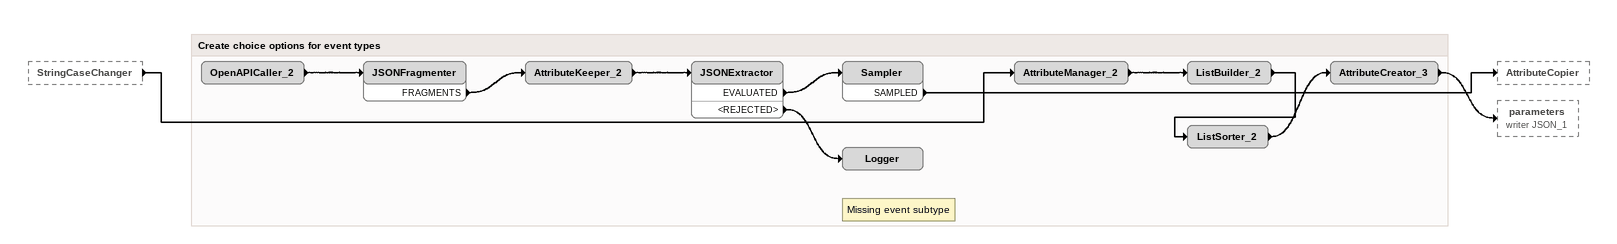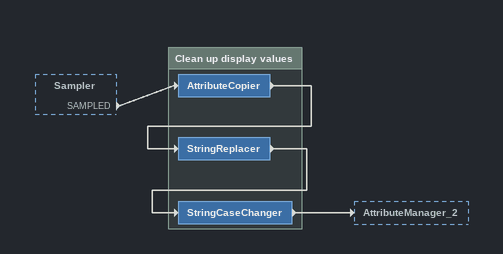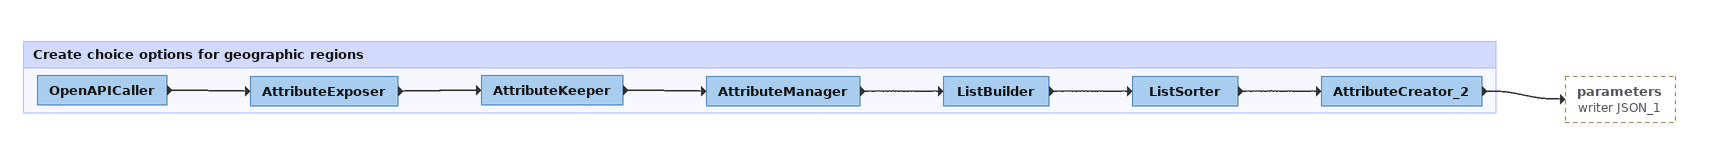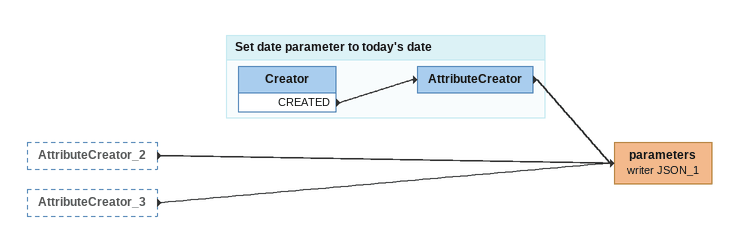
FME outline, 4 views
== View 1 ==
StringCaseChanger [outside]
    -> AttributeManager_2

Bookmark: Create choice options for event types
OpenAPICaller_2
    -> JSONFragmenter
JSONFragmenter
    FRAGMENTS -> AttributeKeeper_2
AttributeKeeper_2
    -> JSONExtractor
JSONExtractor
    EVALUATED -> Sampler
    <REJECTED> -> Logger
Sampler
    SAMPLED -> AttributeCopier
AttributeManager_2
    -> ListBuilder_2
ListBuilder_2
    -> ListSorter_2
ListSorter_2
    -> AttributeCreator_3
AttributeCreator_3
    -> parameters (writer JSON_1)
Note: Missing event subtype
Logger

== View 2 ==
Sampler [outside]
    SAMPLED -> AttributeCopier

Bookmark: Clean up display values
AttributeCopier
    -> StringReplacer
StringReplacer
    -> StringCaseChanger
StringCaseChanger
    -> AttributeManager_2

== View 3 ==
Bookmark: Create choice options for geographic regions
OpenAPICaller
    -> AttributeExposer
AttributeExposer
    -> AttributeKeeper
AttributeKeeper
    -> AttributeManager
AttributeManager
    -> ListBuilder
ListBuilder
    -> ListSorter
ListSorter
    -> AttributeCreator_2
AttributeCreator_2
    -> parameters (writer JSON_1)

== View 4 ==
AttributeCreator_2 [outside]
    -> parameters (writer JSON_1)
AttributeCreator_3 [outside]
    -> parameters (writer JSON_1)
parameters (writer JSON_1)

Bookmark: Set date parameter to today's date
Creator
    CREATED -> AttributeCreator
AttributeCreator
    -> parameters (writer JSON_1)
